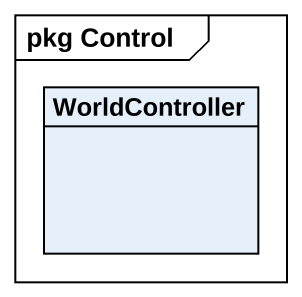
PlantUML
@startuml
mainframe pkg Control
hide circle
hide empty members
class WorldController
@enduml
